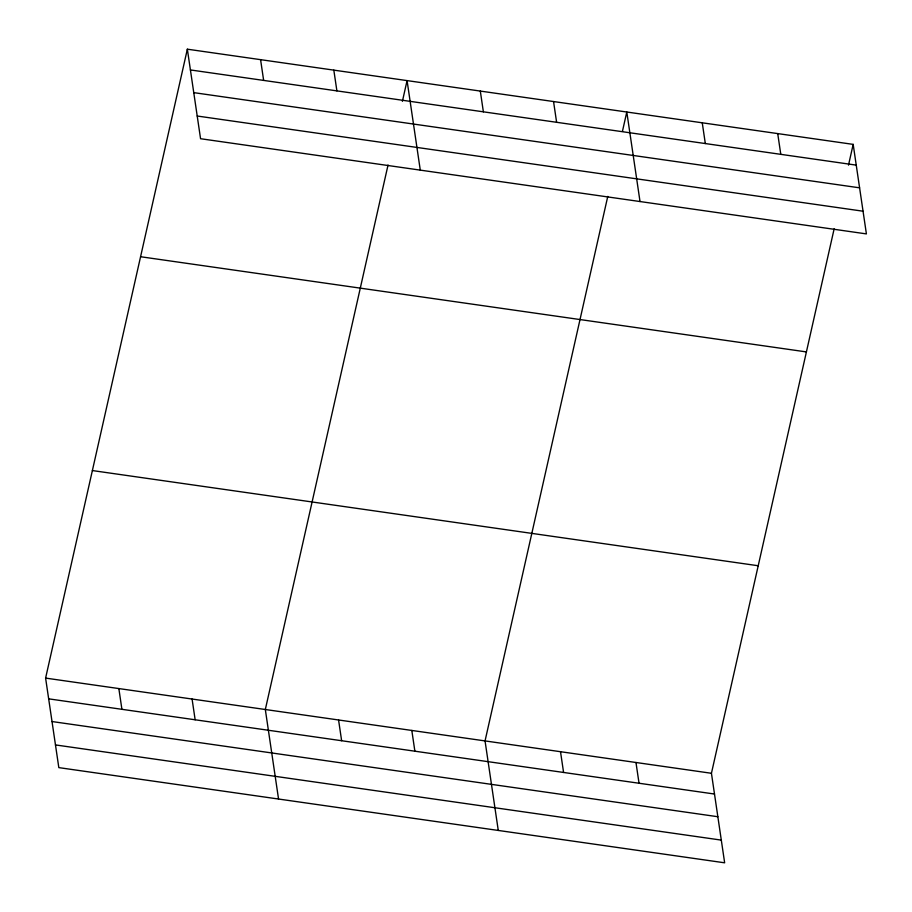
<?xml version="1.0" encoding="UTF-8"?>
<svg xmlns="http://www.w3.org/2000/svg" width="912" height="912" viewBox="0 0 912 912"><rect width="100%" height="100%" fill="white"/><g stroke="black" fill="none" stroke-linecap="round" stroke-linejoin="round"><path stroke-width="1.37" d="M834.161 228.775L711.44 773.285L724.652 862.809L58.824 767.619L45.6 678.095L187.348 49.191L853.176 144.381L866.4 233.905L200.56 138.715L187.348 49.191M388.045 165.004L265.324 709.513L278.548 799.037M402.397 101.357L407.071 80.598L420.284 170.122M607.768 196.411L485.047 740.92L498.271 830.444M622.429 131.385L626.795 112.016L640.019 201.541M848.502 165.129L853.176 144.381M190.403 69.939L856.243 165.129M193.754 92.636L859.594 187.826M197.209 116.018L863.048 211.208M140.573 256.728L806.402 351.918M92.374 470.558L758.214 565.748M45.6 678.095L711.44 773.285M48.667 698.843L714.506 794.033M52.018 721.54L717.858 816.73M55.472 744.922L721.301 840.112M777.719 133.585L780.786 154.345M702.251 122.801L705.318 143.549M553.55 101.54L556.616 122.299M635.972 762.5L639.038 783.248M480.316 91.075L483.371 111.823M560.515 751.705L563.582 772.464M333.826 70.133L336.893 90.881M411.814 730.455L414.88 751.203M260.581 59.656L263.648 80.416M338.569 719.978L341.635 740.726M192.079 699.037L195.145 719.785M118.845 688.571L121.912 709.319"/></g></svg>
